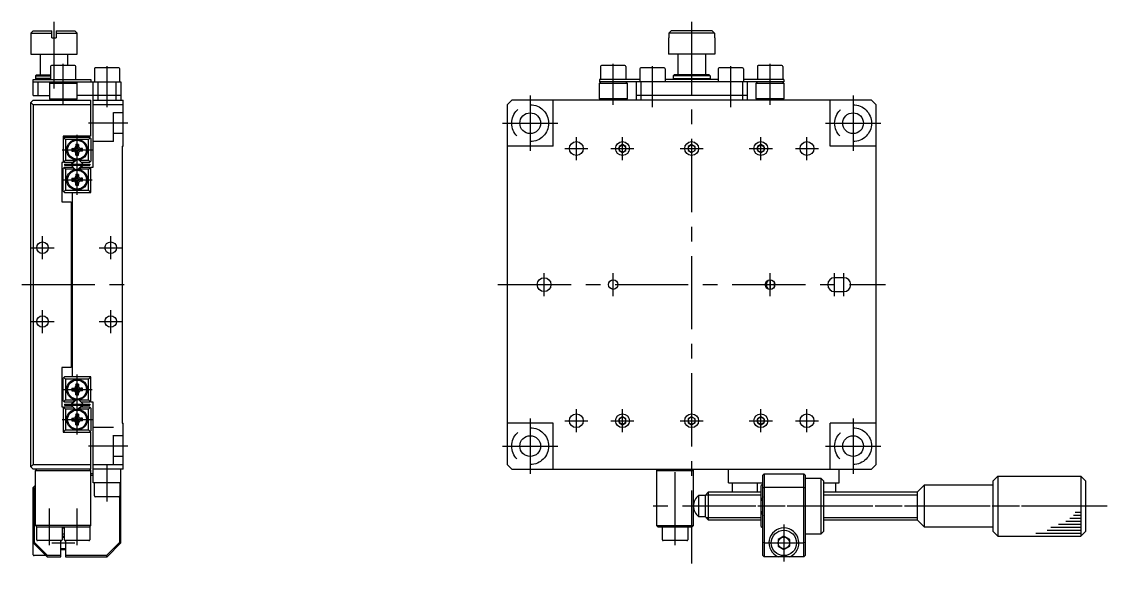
# Model space of a CAD drawing. Extents: x -5 to 505, y -8 to 286.
# Drawn here: x 269.2 to 504.5, y 74.8 to 194.4 of the extents above; entities that cross this region are included whole.
import ezdxf

# ---------------------------------------------------------------- set-up
doc = ezdxf.new("R2010")
doc.units = 0
doc.header["$LTSCALE"] = 0.5
doc.linetypes.add('CENTER', pattern=[50.8, 31.75, -6.35, 6.35, -6.35])
doc.linetypes.add('DASHED', pattern=[19.05, 12.7, -6.35])
for name, color, linetype in [('MSM_CENTER', 1, 'CENTER'), ('MSM_CONTINUOUS', 7, 'CONTINUOUS'), ('MSM_DASHED', 4, 'DASHED'), ('MSM_NARROW', 5, 'CONTINUOUS')]:
    doc.layers.add(name, color=color, linetype=linetype)

msp = doc.modelspace()

# ---------------------------------------------------------------- linework, layer by layer
at = {"layer": 'MSM_CENTER'}
for p, q in [((276.2, 179.86), (276.2, 194.36)), ((414.44, 194.36), (414.44, 74.78)), ((278.2, 176.33), (278.2, 185.21)), ((287.7, 175.83), (287.7, 184.71)), ((397.44, 176.33), (397.44, 185.21)), ((405.94, 175.83), (405.94, 184.71)), ((422.94, 175.83), (422.94, 184.71)), ((431.44, 176.33), (431.44, 185.21)), ((379.44, 178.36), (379.44, 166.36)), ((449.44, 178.36), (449.44, 166.36)), ((292.2, 172.36), (283.7, 172.36)), ((373.44, 172.36), (385.44, 172.36)), ((443.44, 172.36), (455.44, 172.36)), ((281.2, 156.86), (281.2, 169.86)), ((389.44, 164.36), (389.44, 169.36)), ((399.44, 164.36), (399.44, 169.36)), ((429.44, 164.36), (429.44, 169.36)), ((439.44, 164.36), (439.44, 169.36)), ((277.95, 166.61), (284.45, 166.61)), ((386.94, 166.86), (391.94, 166.86)), ((396.94, 166.86), (401.94, 166.86)), ((411.94, 166.86), (416.94, 166.86)), ((426.94, 166.86), (431.94, 166.86)), ((436.94, 166.86), (441.94, 166.86)), ((277.95, 160.11), (284.45, 160.11)), ((273.7, 142.86), (273.7, 147.86)), ((288.5, 142.86), (288.5, 147.86)), ((271.2, 145.36), (276.2, 145.36)), ((286, 145.36), (291, 145.36)), ((382.44, 134.86), (382.44, 139.86)), ((397.44, 134.86), (397.44, 139.86)), ((431.44, 134.86), (431.44, 139.86)), ((445.44, 134.86), (445.44, 139.86)), ((447.44, 134.86), (447.44, 139.86)), ((269.2, 137.36), (293, 137.36)), ((372.44, 137.36), (456.44, 137.36)), ((273.7, 126.86), (273.7, 131.86)), ((288.5, 126.86), (288.5, 131.86)), ((271.2, 129.36), (276.2, 129.36)), ((286, 129.36), (291, 129.36)), ((281.2, 104.86), (281.2, 117.86)), ((277.95, 114.61), (284.45, 114.61)), ((379.44, 108.36), (379.44, 96.36)), ((389.44, 105.36), (389.44, 110.36)), ((399.44, 105.36), (399.44, 110.36)), ((429.44, 105.36), (429.44, 110.36)), ((439.44, 105.36), (439.44, 110.36)), ((449.44, 108.36), (449.44, 96.36)), ((277.95, 108.11), (284.45, 108.11)), ((386.94, 107.86), (391.94, 107.86)), ((396.94, 107.86), (401.94, 107.86)), ((411.94, 107.86), (416.94, 107.86)), ((426.94, 107.86), (431.94, 107.86)), ((436.94, 107.86), (441.94, 107.86)), ((292.2, 102.36), (283.7, 102.36)), ((373.44, 102.36), (385.44, 102.36)), ((443.44, 102.36), (455.44, 102.36)), ((287.7, 90.36), (287.7, 98.36)), ((410.84, 80.86), (410.84, 98.36)), ((275.2, 80.86), (275.2, 88.86)), ((281.2, 80.86), (281.2, 88.86)), ((504.55, 89.36), (404.84, 89.36)), ((501.84, 89.36), (412.84, 89.36)), ((434.44, 85.36), (434.44, 77.36)), ((275.7, 81.36), (280.7, 81.36)), ((430.44, 81.36), (438.44, 81.36))]:
    msp.add_line(p, q, dxfattribs=at)
at = {"layer": 'MSM_CONTINUOUS'}
for p, q in [((271.7, 192.36), (271.2, 191.86)), ((271.2, 191.86), (271.2, 187.36)), ((271.2, 191.86), (275.7, 191.86)), ((271.7, 192.36), (275.7, 192.36)), ((275.7, 190.86), (275.7, 192.36)), ((275.7, 190.86), (276.7, 190.86)), ((276.7, 192.36), (280.7, 192.36)), ((276.7, 192.36), (276.7, 190.86)), ((276.7, 191.86), (281.2, 191.86)), ((280.7, 192.36), (281.2, 191.86)), ((281.2, 187.36), (281.2, 191.86)), ((409.44, 190.86), (409.44, 187.36)), ((409.47, 190.86), (409.44, 190.86)), ((409.47, 191.86), (409.97, 192.36)), ((419.42, 191.86), (409.47, 191.86)), ((409.47, 191.86), (409.47, 190.86)), ((418.92, 192.36), (409.97, 192.36)), ((418.92, 192.36), (419.42, 191.86)), ((419.42, 191.86), (419.42, 190.86)), ((419.44, 190.86), (419.42, 190.86)), ((419.44, 190.86), (419.44, 187.36)), ((271.2, 187.36), (281.2, 187.36)), ((273.2, 187.36), (273.2, 182.86)), ((279.2, 184.86), (279.2, 187.36)), ((419.44, 187.36), (409.44, 187.36)), ((411.44, 187.36), (411.44, 182.86)), ((417.44, 187.36), (417.44, 182.86)), ((275.45, 184.66), (275.45, 181.86)), ((280.75, 184.86), (275.65, 184.86)), ((280.95, 181.86), (280.95, 184.66)), ((284.95, 184.16), (284.95, 181.36)), ((290.25, 184.36), (285.15, 184.36)), ((290.45, 181.36), (290.45, 184.16)), ((394.69, 184.66), (394.69, 181.86)), ((399.99, 184.86), (394.89, 184.86)), ((400.19, 184.66), (400.19, 181.86)), ((403.19, 184.16), (403.19, 181.36)), ((408.49, 184.36), (403.39, 184.36)), ((408.69, 184.16), (408.69, 181.36)), ((420.19, 184.16), (420.19, 181.36)), ((425.49, 184.36), (420.39, 184.36)), ((425.69, 184.16), (425.69, 181.36)), ((428.69, 184.66), (428.69, 181.86)), ((433.99, 184.86), (428.89, 184.86)), ((434.19, 184.66), (434.19, 181.86)), ((271.7, 181.86), (284.2, 181.86)), ((271.7, 178.36), (271.7, 181.86)), ((271.7, 181.36), (290.7, 181.36)), ((272.2, 182.66), (272.4, 182.86)), ((272.2, 182.66), (272.2, 182.06)), ((272.2, 182.66), (275.45, 182.66)), ((272.4, 181.86), (272.2, 182.06)), ((275.45, 182.06), (272.2, 182.06)), ((272.4, 182.86), (275.45, 182.86)), ((272.7, 181.36), (272.7, 178.36)), ((275.2, 181.06), (275.5, 181.36)), ((281.2, 181.06), (280.9, 181.36)), ((284.2, 181.86), (284.2, 181.36)), ((284.7, 162.86), (284.7, 181.36)), ((285.7, 181.36), (285.7, 177.36)), ((289.7, 177.36), (289.7, 181.36)), ((290.7, 181.36), (290.7, 177.36)), ((394.44, 181.86), (394.44, 181.36)), ((403.19, 181.86), (394.44, 181.86)), ((434.44, 181.36), (394.44, 181.36)), ((394.44, 181.06), (394.74, 181.36)), ((400.14, 181.36), (400.44, 181.06)), ((402.44, 181.36), (402.44, 177.36)), ((403.44, 181.36), (403.44, 177.36)), ((420.19, 181.86), (408.69, 181.86)), ((410.64, 182.86), (410.44, 182.66)), ((410.44, 182.66), (410.44, 182.06)), ((418.44, 182.66), (410.44, 182.66)), ((410.64, 181.86), (410.44, 182.06)), ((410.44, 182.06), (418.44, 182.06)), ((418.24, 182.86), (410.64, 182.86)), ((418.44, 182.66), (418.24, 182.86)), ((418.24, 181.86), (418.44, 182.06)), ((418.44, 182.66), (418.44, 182.06)), ((425.44, 181.36), (425.44, 177.36)), ((434.44, 181.86), (425.69, 181.86)), ((426.44, 181.36), (426.44, 177.36)), ((428.44, 181.06), (428.74, 181.36)), ((434.14, 181.36), (434.44, 181.06)), ((434.44, 181.86), (434.44, 181.36)), ((275.2, 181.06), (275.2, 177.66)), ((275.2, 181.06), (281.2, 181.06)), ((281.2, 177.66), (281.2, 181.06)), ((394.44, 177.66), (394.44, 181.06)), ((394.44, 181.06), (400.44, 181.06)), ((400.44, 181.06), (400.44, 177.66)), ((400.44, 181.06), (400.44, 181.06)), ((428.44, 177.66), (428.44, 181.06)), ((428.44, 181.06), (434.44, 181.06)), ((434.44, 181.06), (434.44, 177.66)), ((434.44, 181.06), (434.44, 181.06)), ((271.2, 176.86), (271.7, 177.36)), ((271.7, 176.36), (271.2, 176.86)), ((271.2, 97.86), (271.2, 176.86)), ((271.7, 178.36), (275.2, 178.36)), ((271.7, 177.36), (284.2, 177.36)), ((275.2, 177.66), (281.2, 177.66)), ((275.5, 177.36), (275.2, 177.66)), ((281.2, 177.66), (280.9, 177.36)), ((290.7, 178.36), (281.2, 178.36)), ((284.2, 169.56), (284.2, 177.36)), ((284.7, 177.36), (291.2, 177.36)), ((291.2, 167.36), (291.2, 177.36)), ((375.44, 177.36), (374.44, 176.36)), ((453.44, 177.36), (375.44, 177.36)), ((384.44, 167.36), (384.44, 177.36)), ((400.44, 177.66), (394.44, 177.66)), ((394.44, 177.66), (394.74, 177.36)), ((400.14, 177.36), (400.44, 177.66)), ((426.44, 178.36), (402.44, 178.36)), ((434.44, 177.66), (428.44, 177.66)), ((428.44, 177.66), (428.74, 177.36)), ((434.44, 177.66), (434.14, 177.36)), ((444.44, 167.36), (444.44, 177.36)), ((454.44, 176.36), (453.44, 177.36)), ((271.7, 176.36), (271.7, 98.36)), ((284.2, 176.36), (271.7, 176.36)), ((291.2, 176.36), (284.7, 176.36)), ((374.44, 176.36), (374.44, 98.36)), ((454.44, 98.36), (454.44, 176.36)), ((284.2, 169.56), (278.2, 169.56)), ((278.2, 169.56), (278.2, 163.86)), ((280.3, 169.56), (280.5, 169.36)), ((281.9, 169.36), (282.1, 169.56)), ((278.5, 169.36), (278.2, 169.06)), ((278.7, 168.86), (278.35, 169.21)), ((278.5, 169.36), (283.9, 169.36)), ((278.7, 168.86), (278.7, 164.36)), ((283.7, 168.86), (278.7, 168.86)), ((281.5, 167.76), (280.9, 167.76)), ((281.11, 167.55), (280.9, 167.76)), ((280.9, 167.76), (280.9, 167.41)), ((281.29, 167.55), (281.11, 167.55)), ((281.11, 167.55), (281.11, 167.2)), ((281.29, 167.55), (281.5, 167.76)), ((281.29, 167.2), (281.29, 167.55)), ((281.5, 167.76), (281.5, 167.41)), ((283.7, 168.86), (284.05, 169.21)), ((283.7, 164.36), (283.7, 168.86)), ((283.9, 169.36), (284.2, 169.06)), ((284.2, 169.06), (284.2, 164.16)), ((291, 167.36), (291.2, 167.36)), ((291, 167.36), (291, 107.36)), ((384.44, 167.36), (374.44, 167.36)), ((399.44, 167.73), (398.69, 167.29)), ((398.69, 167.29), (398.69, 166.43)), ((400.19, 167.29), (399.44, 167.73)), ((400.19, 166.43), (400.19, 167.29)), ((414.44, 167.73), (413.69, 167.29)), ((413.69, 167.29), (413.69, 166.43)), ((415.19, 167.29), (414.44, 167.73)), ((415.19, 166.43), (415.19, 167.29)), ((429.44, 167.73), (428.69, 167.29)), ((428.69, 167.29), (428.69, 166.43)), ((430.19, 167.29), (429.44, 167.73)), ((430.19, 166.43), (430.19, 167.29)), ((454.44, 167.36), (444.44, 167.36)), ((280.05, 166.91), (280.05, 166.31)), ((280.26, 166.7), (280.05, 166.91)), ((280.05, 166.91), (280.4, 166.91)), ((280.26, 166.52), (280.05, 166.31)), ((280.05, 166.31), (280.4, 166.31)), ((280.26, 166.7), (280.26, 166.52)), ((280.26, 166.7), (280.61, 166.7)), ((280.26, 166.52), (280.61, 166.52)), ((280.9, 165.46), (280.9, 165.81)), ((281.11, 165.67), (280.9, 165.46)), ((280.9, 165.46), (281.5, 165.46)), ((281.11, 165.67), (281.11, 166.02)), ((281.11, 165.67), (281.29, 165.67)), ((281.29, 165.67), (281.29, 166.02)), ((281.29, 165.67), (281.5, 165.46)), ((281.5, 165.46), (281.5, 165.81)), ((282.14, 166.7), (281.79, 166.7)), ((282.14, 166.52), (281.79, 166.52)), ((282.35, 166.91), (282, 166.91)), ((282.35, 166.31), (282, 166.31)), ((282.14, 166.7), (282.35, 166.91)), ((282.14, 166.52), (282.14, 166.7)), ((282.14, 166.52), (282.35, 166.31)), ((282.35, 166.31), (282.35, 166.91)), ((398.69, 166.43), (399.44, 166)), ((399.44, 166), (400.19, 166.43)), ((413.69, 166.43), (414.44, 166)), ((414.44, 166), (415.19, 166.43)), ((428.69, 166.43), (429.44, 166)), ((429.44, 166), (430.19, 166.43)), ((277.9, 163.86), (277.9, 155.34)), ((278.2, 163.86), (277.9, 163.86)), ((278.5, 163.86), (278.2, 164.16)), ((278.5, 162.86), (278.2, 162.56)), ((278.2, 157.66), (278.2, 162.56)), ((278.7, 164.36), (278.35, 164.01)), ((278.7, 162.36), (278.35, 162.71)), ((278.45, 163.46), (278.45, 163.26)), ((278.45, 163.46), (283.95, 163.46)), ((278.45, 163.26), (283.95, 163.26)), ((280.28, 163.86), (278.5, 163.86)), ((278.5, 162.86), (280.28, 162.86)), ((278.7, 164.36), (280.78, 164.36)), ((280.82, 164.39), (279.89, 163.47)), ((279.89, 163.47), (279.89, 163.46)), ((279.89, 163.47), (279.9, 163.46)), ((279.89, 163.26), (280.82, 162.33)), ((279.89, 163.26), (279.89, 163.26)), ((279.9, 163.26), (279.89, 163.26)), ((279.96, 163.46), (280.88, 164.39)), ((280.1, 163.46), (281, 164.37)), ((281.39, 162.35), (282.3, 163.26)), ((282.44, 163.26), (281.52, 162.34)), ((282.51, 163.47), (281.58, 164.39)), ((281.58, 162.33), (282.51, 163.26)), ((281.61, 164.36), (283.7, 164.36)), ((283.9, 163.86), (282.11, 163.86)), ((282.11, 162.86), (283.9, 162.86)), ((282.5, 163.46), (282.51, 163.47)), ((282.51, 163.26), (282.5, 163.26)), ((282.51, 163.46), (282.51, 163.47)), ((282.51, 163.26), (282.51, 163.26)), ((283.7, 164.36), (284.05, 164.01)), ((283.7, 162.36), (284.05, 162.71)), ((284.2, 164.16), (283.9, 163.86)), ((283.9, 162.86), (284.2, 162.56)), ((283.95, 163.46), (283.95, 163.26)), ((284.2, 157.36), (284.2, 162.86)), ((284.2, 162.86), (284.7, 162.86)), ((278.7, 162.36), (278.7, 157.86)), ((280.78, 162.36), (278.7, 162.36)), ((280.05, 160.41), (280.05, 159.81)), ((280.26, 160.2), (280.05, 160.41)), ((280.05, 160.41), (280.4, 160.41)), ((280.26, 160.2), (280.26, 160.02)), ((280.26, 160.2), (280.61, 160.2)), ((281.5, 161.26), (280.9, 161.26)), ((281.11, 161.05), (280.9, 161.26)), ((280.9, 161.26), (280.9, 160.91)), ((281.29, 161.05), (281.11, 161.05)), ((281.11, 161.05), (281.11, 160.7)), ((281.29, 161.05), (281.5, 161.26)), ((281.29, 160.7), (281.29, 161.05)), ((281.5, 161.26), (281.5, 160.91)), ((283.7, 162.36), (281.61, 162.36)), ((282.14, 160.2), (281.79, 160.2)), ((282.35, 160.41), (282, 160.41)), ((282.14, 160.2), (282.35, 160.41)), ((282.14, 160.02), (282.14, 160.2)), ((282.35, 159.81), (282.35, 160.41)), ((283.7, 157.86), (283.7, 162.36)), ((278.7, 157.86), (278.35, 157.51)), ((278.7, 157.86), (283.7, 157.86)), ((280.26, 160.02), (280.05, 159.81)), ((280.05, 159.81), (280.4, 159.81)), ((280.26, 160.02), (280.61, 160.02)), ((280.9, 158.96), (280.9, 159.31)), ((281.11, 159.17), (280.9, 158.96)), ((280.9, 158.96), (281.5, 158.96)), ((281.11, 159.17), (281.11, 159.52)), ((281.11, 159.17), (281.29, 159.17)), ((281.29, 159.17), (281.29, 159.52)), ((281.29, 159.17), (281.5, 158.96)), ((281.5, 158.96), (281.5, 159.31)), ((282.14, 160.02), (281.79, 160.02)), ((282.35, 159.81), (282, 159.81)), ((282.14, 160.02), (282.35, 159.81)), ((283.7, 157.86), (284.05, 157.51)), ((277.9, 155.34), (279.9, 155.34)), ((278.5, 157.36), (278.2, 157.66)), ((278.5, 157.36), (284.2, 157.36)), ((279.9, 155.34), (279.9, 119.39)), ((280.2, 117.36), (280.2, 157.36)), ((284.2, 157.66), (283.9, 157.36)), ((280.2, 138.86), (279.9, 138.86)), ((447.44, 138.86), (445.44, 138.86)), ((280.2, 138.81), (279.9, 138.81)), ((431.54, 136.34), (431.54, 138.38)), ((432.34, 137.85), (432.34, 136.87)), ((280.2, 135.92), (279.9, 135.92)), ((279.9, 135.86), (280.2, 135.86)), ((445.44, 135.86), (447.44, 135.86)), ((279.9, 119.39), (277.9, 119.39)), ((277.9, 119.39), (277.9, 110.86)), ((278.5, 117.36), (278.2, 117.06)), ((278.2, 112.16), (278.2, 117.06)), ((278.7, 116.86), (278.35, 117.21)), ((284.2, 117.36), (278.5, 117.36)), ((278.7, 116.86), (278.7, 112.36)), ((283.7, 116.86), (278.7, 116.86)), ((281.5, 115.76), (280.9, 115.76)), ((281.11, 115.55), (280.9, 115.76)), ((280.9, 115.76), (280.9, 115.41)), ((281.29, 115.55), (281.11, 115.55)), ((281.11, 115.55), (281.11, 115.2)), ((281.29, 115.55), (281.5, 115.76)), ((281.29, 115.2), (281.29, 115.55)), ((281.5, 115.76), (281.5, 115.41)), ((283.7, 116.86), (284.05, 117.21)), ((283.7, 112.36), (283.7, 116.86)), ((283.9, 117.36), (284.2, 117.06)), ((284.2, 111.86), (284.2, 117.36)), ((280.05, 114.91), (280.05, 114.31)), ((280.26, 114.7), (280.05, 114.91)), ((280.05, 114.91), (280.4, 114.91)), ((280.26, 114.52), (280.05, 114.31)), ((280.05, 114.31), (280.4, 114.31)), ((280.26, 114.7), (280.26, 114.52)), ((280.26, 114.7), (280.61, 114.7)), ((280.26, 114.52), (280.61, 114.52)), ((280.9, 113.46), (280.9, 113.81)), ((281.11, 113.67), (280.9, 113.46)), ((280.9, 113.46), (281.5, 113.46)), ((281.11, 113.67), (281.11, 114.02)), ((281.11, 113.67), (281.29, 113.67)), ((281.29, 113.67), (281.29, 114.02)), ((281.29, 113.67), (281.5, 113.46)), ((281.5, 113.46), (281.5, 113.81)), ((282.14, 114.7), (281.79, 114.7)), ((282.14, 114.52), (281.79, 114.52)), ((282.35, 114.91), (282, 114.91)), ((282.35, 114.31), (282, 114.31)), ((282.14, 114.7), (282.35, 114.91)), ((282.14, 114.52), (282.14, 114.7)), ((282.14, 114.52), (282.35, 114.31)), ((282.35, 114.31), (282.35, 114.91)), ((277.9, 110.86), (278.2, 110.86)), ((278.5, 111.86), (278.2, 112.16)), ((278.2, 110.86), (278.2, 105.36)), ((278.5, 110.86), (278.2, 110.56)), ((278.7, 112.36), (278.35, 112.01)), ((278.7, 110.36), (278.35, 110.71)), ((278.45, 111.46), (278.45, 111.26)), ((278.45, 111.46), (283.95, 111.46)), ((278.45, 111.26), (283.95, 111.26)), ((280.28, 111.86), (278.5, 111.86)), ((278.5, 110.86), (280.28, 110.86)), ((278.7, 112.36), (280.78, 112.36)), ((279.89, 111.47), (280.82, 112.39)), ((279.89, 111.47), (279.89, 111.46)), ((279.89, 111.47), (279.9, 111.46)), ((279.89, 111.26), (279.89, 111.26)), ((279.9, 111.26), (279.89, 111.26)), ((279.89, 111.26), (280.82, 110.33)), ((279.95, 111.46), (280.88, 112.39)), ((280.1, 111.46), (281, 112.37)), ((282.3, 111.26), (281.39, 110.35)), ((282.44, 111.26), (281.52, 110.34)), ((282.51, 111.47), (281.58, 112.39)), ((282.51, 111.26), (281.58, 110.33)), ((281.61, 112.36), (283.7, 112.36)), ((283.9, 111.86), (282.11, 111.86)), ((282.11, 110.86), (283.9, 110.86)), ((282.5, 111.46), (282.51, 111.47)), ((282.51, 111.26), (282.5, 111.26)), ((282.51, 111.46), (282.51, 111.47)), ((282.51, 111.26), (282.51, 111.26)), ((283.7, 112.36), (284.05, 112.01)), ((283.7, 110.36), (284.05, 110.71)), ((284.2, 112.16), (283.9, 111.86)), ((283.9, 110.86), (284.2, 110.56)), ((283.95, 111.46), (283.95, 111.26)), ((284.7, 111.86), (284.2, 111.86)), ((284.7, 94.36), (284.7, 111.86)), ((278.7, 110.36), (278.7, 105.86)), ((280.78, 110.36), (278.7, 110.36)), ((280.05, 108.41), (280.05, 107.81)), ((280.26, 108.2), (280.05, 108.41)), ((280.05, 108.41), (280.4, 108.41)), ((281.5, 109.26), (280.9, 109.26)), ((281.11, 109.05), (280.9, 109.26)), ((280.9, 109.26), (280.9, 108.91)), ((281.29, 109.05), (281.11, 109.05)), ((281.11, 109.05), (281.11, 108.7)), ((281.29, 109.05), (281.5, 109.26)), ((281.29, 108.7), (281.29, 109.05)), ((281.5, 109.26), (281.5, 108.91)), ((283.7, 110.36), (281.61, 110.36)), ((282.35, 108.41), (282, 108.41)), ((282.14, 108.2), (282.35, 108.41)), ((282.35, 107.81), (282.35, 108.41)), ((283.7, 105.86), (283.7, 110.36)), ((284.2, 110.56), (284.2, 105.66)), ((399.44, 108.73), (398.69, 108.29)), ((398.69, 108.29), (398.69, 107.43)), ((400.19, 108.29), (399.44, 108.73)), ((400.19, 107.43), (400.19, 108.29)), ((414.44, 108.73), (413.69, 108.29)), ((413.69, 108.29), (413.69, 107.43)), ((415.19, 108.29), (414.44, 108.73)), ((415.19, 107.43), (415.19, 108.29)), ((429.44, 108.73), (428.69, 108.29)), ((428.69, 108.29), (428.69, 107.43)), ((430.19, 108.29), (429.44, 108.73)), ((430.19, 107.43), (430.19, 108.29)), ((280.26, 108.02), (280.05, 107.81)), ((280.05, 107.81), (280.4, 107.81)), ((280.26, 108.2), (280.26, 108.02)), ((280.26, 108.2), (280.61, 108.2)), ((280.26, 108.02), (280.61, 108.02)), ((280.9, 106.96), (280.9, 107.31)), ((281.11, 107.17), (280.9, 106.96)), ((280.9, 106.96), (281.5, 106.96)), ((281.11, 107.17), (281.11, 107.52)), ((281.11, 107.17), (281.29, 107.17)), ((281.29, 107.17), (281.29, 107.52)), ((281.29, 107.17), (281.5, 106.96)), ((281.5, 106.96), (281.5, 107.31)), ((282.14, 108.2), (281.79, 108.2)), ((282.14, 108.02), (281.79, 108.02)), ((282.35, 107.81), (282, 107.81)), ((282.14, 108.02), (282.14, 108.2)), ((282.14, 108.02), (282.35, 107.81)), ((291, 107.36), (291.2, 107.36)), ((291.2, 97.36), (291.2, 107.36)), ((384.44, 107.36), (374.44, 107.36)), ((384.44, 97.36), (384.44, 107.36)), ((398.69, 107.43), (399.44, 107)), ((399.44, 107), (400.19, 107.43)), ((413.69, 107.43), (414.44, 107)), ((414.44, 107), (415.19, 107.43)), ((428.69, 107.43), (429.44, 107)), ((429.44, 107), (430.19, 107.43)), ((444.44, 97.36), (444.44, 107.36)), ((454.44, 107.36), (444.44, 107.36)), ((278.5, 105.36), (278.2, 105.66)), ((278.2, 105.36), (284.2, 105.36)), ((278.7, 105.86), (278.35, 105.51)), ((278.7, 105.86), (283.7, 105.86)), ((283.7, 105.86), (284.05, 105.51)), ((284.2, 105.66), (283.9, 105.36)), ((284.2, 97.36), (284.2, 105.36)), ((271.2, 97.86), (271.7, 98.36)), ((271.7, 97.36), (271.2, 97.86)), ((271.7, 98.36), (284.2, 98.36)), ((284.2, 97.36), (271.7, 97.36)), ((272.2, 97.06), (272.5, 97.36)), ((272.2, 97.06), (284.2, 97.06)), ((272.2, 85.16), (272.2, 97.06)), ((284.2, 97.06), (283.9, 97.36)), ((284.2, 85.16), (284.2, 97.06)), ((284.7, 98.36), (291.2, 98.36)), ((291.2, 97.36), (284.7, 97.36)), ((290.7, 81.36), (290.7, 97.36)), ((374.44, 98.36), (375.44, 97.36)), ((375.44, 97.36), (453.44, 97.36)), ((406.84, 97.06), (407.14, 97.36)), ((406.84, 97.06), (406.84, 85.16)), ((406.84, 97.06), (414.84, 97.06)), ((414.84, 97.06), (414.54, 97.36)), ((414.84, 85.16), (414.84, 97.06)), ((422.44, 94.36), (422.44, 97.36)), ((446.44, 94.36), (446.44, 97.36)), ((453.44, 97.36), (454.44, 98.36)), ((284.7, 96.36), (284.2, 96.36)), ((284.2, 96.06), (284.7, 96.06)), ((290.7, 94.36), (284.7, 94.36)), ((284.95, 91.56), (284.95, 94.36)), ((290.45, 94.36), (290.45, 91.56)), ((422.44, 94.36), (429.84, 94.36)), ((423.19, 94.36), (423.19, 92.36)), ((428.69, 92.36), (428.69, 94.36)), ((430.14, 96.36), (429.84, 96.06)), ((429.84, 78.66), (429.84, 96.06)), ((430.14, 96.36), (430.14, 78.36)), ((430.14, 96.36), (438.74, 96.36)), ((438.74, 78.36), (438.74, 96.36)), ((438.74, 96.36), (439.04, 96.06)), ((439.04, 96.06), (439.04, 78.66)), ((442.54, 95.36), (439.04, 95.36)), ((443.04, 94.86), (442.54, 95.36)), ((442.54, 83.36), (442.54, 95.36)), ((443.04, 94.86), (443.04, 83.86)), ((443.04, 94.36), (446.44, 94.36)), ((445.69, 92.36), (445.69, 94.36)), ((479.84, 94.86), (480.84, 95.86)), ((479.84, 83.86), (479.84, 94.86)), ((480.84, 95.86), (498.84, 95.86)), ((480.84, 95.86), (480.84, 82.86)), ((498.84, 95.86), (499.84, 94.86)), ((498.84, 95.86), (498.84, 82.86)), ((499.84, 94.86), (499.84, 83.86)), ((272.2, 93.86), (271.7, 93.36)), ((271.7, 78.81), (271.7, 93.36)), ((271.7, 93.36), (272, 93.24)), ((272, 93.24), (272.2, 93.44)), ((272, 81.49), (272, 93.24)), ((418.04, 92.36), (417.34, 91.66)), ((429.54, 92.36), (418.04, 92.36)), ((418.04, 92.36), (418.04, 86.36)), ((429.84, 94.11), (429.54, 93.81)), ((429.54, 84.91), (429.54, 93.81)), ((430.14, 93.36), (429.84, 93.24)), ((438.74, 93.36), (430.14, 93.36)), ((439.04, 93.24), (438.74, 93.36)), ((463.34, 92.36), (443.04, 92.36)), ((464.84, 93.86), (463.34, 92.36)), ((463.34, 92.36), (463.34, 86.36)), ((479.84, 93.86), (464.84, 93.86)), ((464.84, 93.86), (464.84, 84.86)), ((290.25, 91.36), (285.15, 91.36)), ((290.4, 91.43), (290.4, 81.49)), ((417.34, 91.66), (415.92, 91.66)), ((415.92, 91.66), (415.92, 87.06)), ((417.34, 91.66), (417.34, 87.06)), ((429.84, 91.38), (429.54, 90.51)), ((429.54, 88.22), (429.84, 87.34)), ((284.2, 85.16), (272.2, 85.16)), ((272.2, 85.16), (272.5, 84.86)), ((272.45, 82.06), (272.45, 84.86)), ((272.45, 84.86), (283.95, 84.86)), ((277.95, 84.86), (277.95, 82.06)), ((278.45, 82.06), (278.45, 84.86)), ((284.2, 85.16), (283.9, 84.86)), ((283.95, 84.86), (283.95, 82.06)), ((406.84, 85.16), (414.84, 85.16)), ((407.14, 84.86), (406.84, 85.16)), ((407.14, 84.86), (414.54, 84.86)), ((408.09, 82.06), (408.09, 84.86)), ((413.59, 84.86), (413.59, 82.06)), ((414.54, 84.86), (414.84, 85.16)), ((415.92, 87.06), (417.34, 87.06)), ((417.34, 87.06), (418.04, 86.36)), ((418.04, 86.36), (429.54, 86.36)), ((429.54, 84.91), (429.84, 84.61)), ((443.04, 86.36), (463.34, 86.36)), ((463.34, 86.36), (464.84, 84.86)), ((464.84, 84.86), (479.84, 84.86)), ((434.44, 82.81), (433.19, 82.08)), ((435.69, 82.08), (434.44, 82.81)), ((439.04, 83.36), (442.54, 83.36)), ((442.54, 83.36), (443.04, 83.86)), ((479.84, 83.86), (480.84, 82.86)), ((480.84, 82.86), (498.84, 82.86)), ((498.84, 82.86), (499.84, 83.86)), ((271.7, 81.36), (272, 81.49)), ((271.7, 81.36), (274.7, 78.36)), ((274.82, 78.66), (272, 81.49)), ((277.75, 81.86), (272.65, 81.86)), ((277.7, 78.66), (277.7, 81.86)), ((283.75, 81.86), (278.65, 81.86)), ((278.7, 81.86), (278.7, 78.66)), ((290.4, 81.49), (287.58, 78.66)), ((287.7, 78.36), (290.7, 81.36)), ((290.7, 81.36), (290.4, 81.49)), ((413.39, 81.86), (408.29, 81.86)), ((430.14, 81.36), (429.84, 81.49)), ((430.14, 81.36), (431.19, 81.36)), ((433.19, 82.08), (433.19, 80.64)), ((433.19, 80.64), (434.44, 79.92)), ((434.44, 79.92), (435.69, 80.64)), ((435.69, 80.64), (435.69, 82.08)), ((437.69, 81.36), (438.74, 81.36)), ((439.04, 81.49), (438.74, 81.36)), ((274.45, 78.61), (271.9, 78.61)), ((274.7, 78.36), (274.82, 78.66)), ((274.7, 78.36), (277.7, 78.36)), ((277.7, 78.66), (274.82, 78.66)), ((278.7, 79.86), (277.7, 79.86)), ((277.7, 78.36), (277.7, 78.66)), ((287.58, 78.66), (278.7, 78.66)), ((278.7, 78.66), (278.7, 78.36)), ((278.7, 78.36), (287.7, 78.36)), ((287.7, 78.36), (287.58, 78.66)), ((430.14, 78.36), (429.84, 78.66)), ((438.74, 78.36), (430.14, 78.36)), ((438.74, 78.36), (439.04, 78.66))]:
    msp.add_line(p, q, dxfattribs=at)
for centre, radius in [((379.44, 172.36), 2.25), ((449.44, 172.36), 2.25), ((281.2, 166.61), 2.25), ((281.2, 166.61), 2.05), ((389.44, 166.86), 1.5), ((399.44, 166.86), 1.5), ((399.44, 166.86), 0.75), ((414.44, 166.86), 1.5), ((414.44, 166.86), 0.75), ((429.44, 166.86), 1.5), ((429.44, 166.86), 0.75), ((439.44, 166.86), 1.5), ((281.2, 160.11), 2.25), ((281.2, 160.11), 2.05), ((273.7, 145.36), 1.25), ((288.5, 145.36), 1.25), ((382.44, 137.36), 1.5), ((397.44, 137.36), 1.02), ((431.44, 137.36), 1.03), ((273.7, 129.36), 1.25), ((288.5, 129.36), 1.25), ((281.2, 114.61), 2.25), ((281.2, 114.61), 2.05), ((281.2, 108.11), 2.25), ((281.2, 108.11), 2.05), ((389.44, 107.86), 1.5), ((399.44, 107.86), 1.5), ((399.44, 107.86), 0.75), ((414.44, 107.86), 1.5), ((414.44, 107.86), 0.75), ((429.44, 107.86), 1.5), ((429.44, 107.86), 0.75), ((439.44, 107.86), 1.5), ((379.44, 102.36), 2.25), ((449.44, 102.36), 2.25), ((434.44, 81.36), 2.75), ((434.44, 81.36), 1.25)]:
    msp.add_circle(centre, radius, dxfattribs=at)
for centre, radius, start, end in [((275.65, 184.66), 0.2, 90, 180), ((280.75, 184.66), 0.2, 0, 90), ((285.15, 184.16), 0.2, 90, 180), ((290.25, 184.16), 0.2, 0, 90), ((394.89, 184.66), 0.2, 90, 180), ((399.99, 184.66), 0.2, 0, 90), ((403.39, 184.16), 0.2, 90, 180), ((408.49, 184.16), 0.2, 0, 90), ((420.39, 184.16), 0.2, 90, 180), ((425.49, 184.16), 0.2, 0, 90), ((428.89, 184.66), 0.2, 90, 180), ((433.99, 184.66), 0.2, 0, 90), ((280.4, 167.41), 0.5, 270, 0), ((280.61, 167.2), 0.5, 270, 0), ((281.79, 167.2), 0.5, 179.9999, 270), ((282, 167.41), 0.5, 180, 270), ((280.4, 165.81), 0.5, 0, 90), ((280.61, 166.02), 0.5, 0, 90), ((281.79, 166.02), 0.5, 90, 180), ((282, 165.81), 0.5, 90, 180), ((280.4, 160.91), 0.5, 270, 0), ((280.61, 160.7), 0.5, 270, 0), ((281.79, 160.7), 0.5, 179.9999, 270), ((282, 160.91), 0.5, 180, 270), ((280.4, 159.31), 0.5, 0, 90), ((280.61, 159.52), 0.5, 0, 90), ((281.79, 159.52), 0.5, 90, 180), ((282, 159.31), 0.5, 90, 180), ((445.44, 137.36), 1.5, 90, 270), ((447.44, 137.36), 1.5, 270, 90), ((431.94, 137.36), 1.5, 165.0719, 194.9281), ((431.94, 137.36), 1.3, 133.1676, 226.8324), ((280.4, 115.41), 0.5, 270, 0), ((282, 115.41), 0.5, 180, 270), ((280.4, 113.81), 0.5, 0, 90), ((280.61, 115.2), 0.5, 270, 0), ((280.61, 114.02), 0.5, 0, 90), ((281.79, 115.2), 0.5, 179.9999, 270), ((281.79, 114.02), 0.5, 90, 180), ((282, 113.81), 0.5, 90, 180), ((280.4, 108.91), 0.5, 270, 0), ((280.61, 108.7), 0.5, 270, 0), ((281.79, 108.7), 0.5, 179.9999, 270), ((282, 108.91), 0.5, 180, 270), ((280.4, 107.31), 0.5, 0, 90), ((280.61, 107.52), 0.5, 0, 90), ((281.79, 107.52), 0.5, 90, 180), ((282, 107.31), 0.5, 90, 180), ((285.15, 91.56), 0.2, 180, 270), ((290.25, 91.56), 0.2, 270, 0), ((417.84, 89.36), 3, 129.9445, 230.0555), ((278.2, 89.36), 4.75, 266.983, 273.017), ((278.2, 89.36), 6, 267.612, 272.388), ((278.2, 89.36), 6.5, 267.7958, 272.2042), ((434.44, 81.36), 3.25, 292.6198, 247.3802), ((272.65, 82.06), 0.2, 180, 270), ((277.75, 82.06), 0.2, 270, 0), ((278.65, 82.06), 0.2, 180, 270), ((283.75, 82.06), 0.2, 270, 0), ((408.29, 82.06), 0.2, 180, 270), ((413.39, 82.06), 0.2, 270, 0), ((271.9, 78.81), 0.2, 180, 270)]:
    msp.add_arc(centre, radius, start, end, dxfattribs=at)
at = {"layer": 'MSM_DASHED'}
for p, q in [((289.1, 168.36), (289.1, 176.36)), ((291.2, 174.61), (289.1, 174.61)), ((291.2, 170.11), (289.1, 170.11)), ((289.1, 168.36), (284.7, 168.36)), ((289.1, 106.36), (284.7, 106.36)), ((289.1, 98.36), (289.1, 106.36)), ((291.2, 104.61), (289.1, 104.61)), ((291.2, 100.11), (289.1, 100.11))]:
    msp.add_line(p, q, dxfattribs=at)
for centre in [(379.44, 172.36), (449.44, 172.36), (379.44, 102.36), (449.44, 102.36)]:
    msp.add_circle(centre, 4, dxfattribs=at)
at = {"layer": 'MSM_NARROW'}
for p, q in [((417.5, 91.82), (429.54, 91.82)), ((443.04, 91.82), (463.34, 91.82)), ((497.22, 87.41), (498.84, 87.41)), ((497.62, 88.06), (498.84, 88.06)), ((417.5, 86.9), (429.54, 86.9)), ((443.04, 86.9), (463.34, 86.9)), ((492.34, 84.81), (498.84, 84.81)), ((493.97, 85.46), (498.84, 85.46)), ((495.59, 86.11), (498.84, 86.11)), ((496.41, 86.76), (498.84, 86.76)), ((277.95, 82.59), (278.45, 82.59)), ((489.09, 83.51), (498.84, 83.51)), ((491.53, 84.16), (498.84, 84.16)), ((277.7, 80.13), (278.7, 80.13))]:
    msp.add_line(p, q, dxfattribs=at)

doc.saveas('drawing.dxf')
